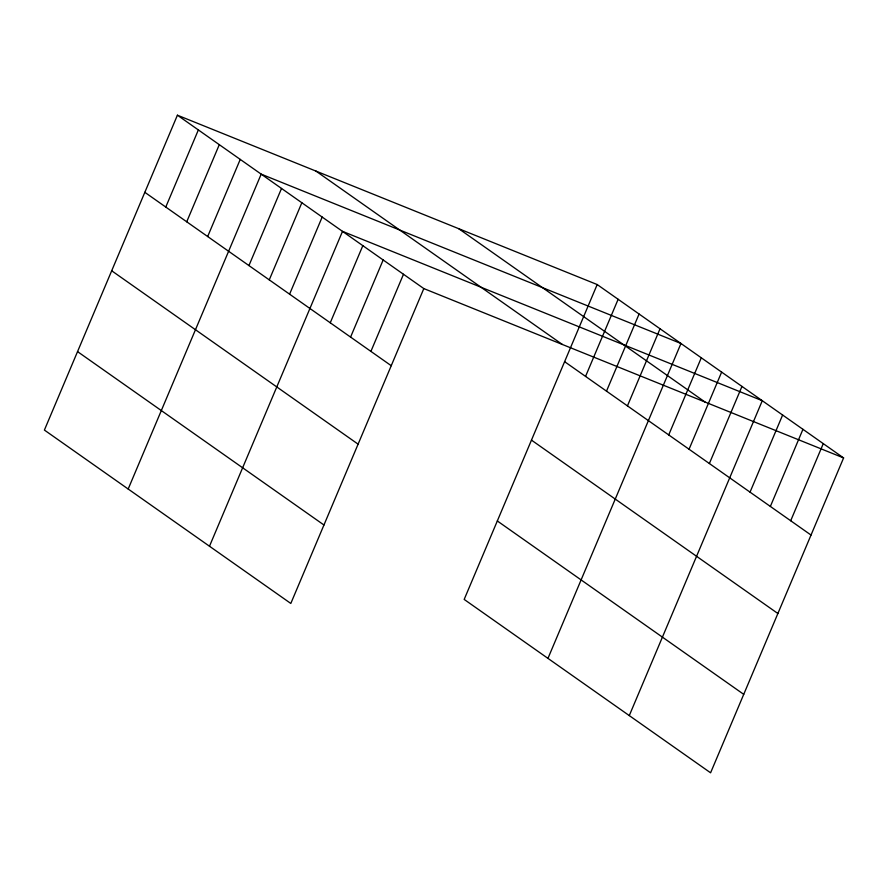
<?xml version="1.0" encoding="UTF-8"?>
<svg xmlns="http://www.w3.org/2000/svg" width="888" height="888" viewBox="0 0 888 888"><rect width="100%" height="100%" fill="white"/><g stroke="black" fill="none" stroke-linecap="round" stroke-linejoin="round"><path stroke-width="1.33" d="M177.411 115.196L44.4 430.07L290.809 603.452L423.82 288.578L177.411 115.196L597.191 284.549L843.6 457.931L710.589 772.804L464.18 599.422L597.191 284.549M165.779 207.048L198.357 129.937M186.724 221.789L219.292 144.666M207.67 236.53L240.237 159.407M128.183 489.022L261.183 174.148L680.974 343.501L547.963 658.374M248.94 265.567L281.518 188.456M269.264 279.875L301.842 202.753M289.599 294.172L322.178 217.061M209.49 546.231L342.502 231.357L762.281 400.71L629.281 715.584M330.258 322.788L362.826 245.665M350.582 337.085L383.161 259.973M370.906 351.393L403.485 274.27M585.558 376.401L618.137 299.289M606.504 391.142L639.083 314.019M627.45 405.883L660.028 328.76M668.72 434.92L701.298 357.797M689.055 449.228L721.633 372.105M709.379 463.525L741.957 386.413M750.038 492.141L782.617 415.018M770.362 506.438L802.941 429.326M790.697 520.745L823.276 443.623M423.82 288.578L843.6 457.931M458.663 228.66L705.072 402.042M315.939 171.084L562.348 344.466M564.613 361.671L811.022 535.053M531.468 440.126L777.877 613.508M144.833 192.319L391.242 365.701M497.324 520.967L743.733 694.349M111.688 270.773L358.097 444.155M77.545 351.615L323.954 524.997"/></g></svg>
